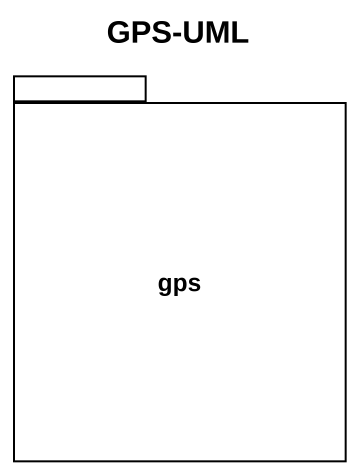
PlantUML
@startuml
title GPS-UML
package gps {
}
@enduml
